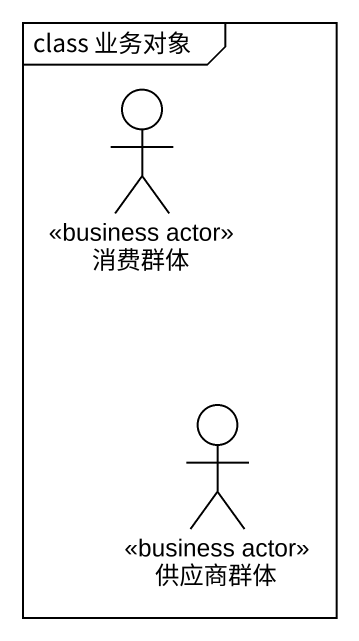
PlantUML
@startuml
mainframe class 业务对象
actor 消费群体 <<business actor>>
actor 供应商群体 <<business actor>>
@enduml
